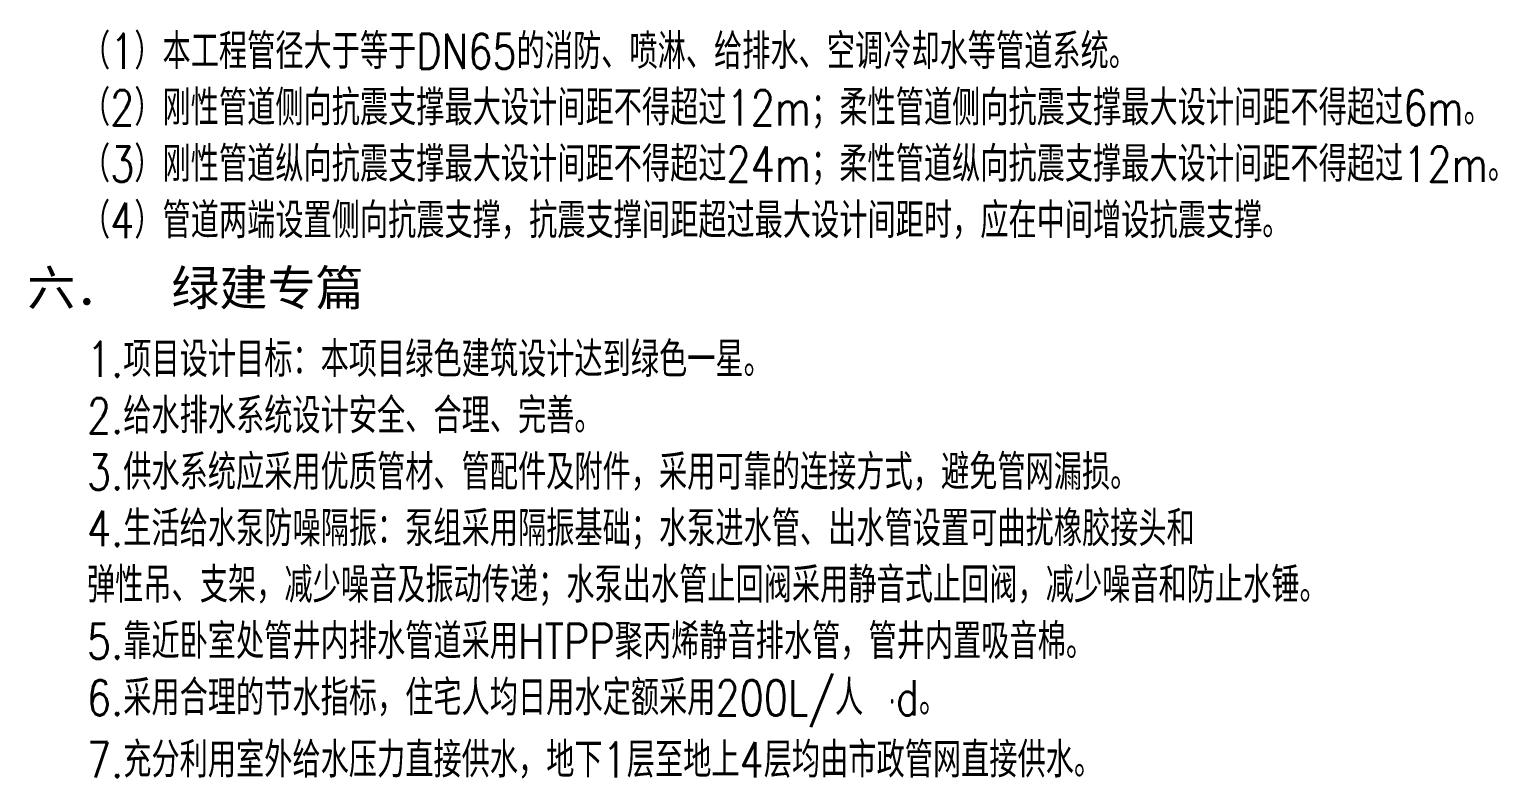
# Model space of a CAD drawing. Extents: x 27938 to 1507990, y 110129 to 923079.
# Drawn here: x 471534 to 492361, y 531005 to 541633 of the extents above; entities that cross this region are included whole.
import ezdxf

# ---------------------------------------------------------------- set-up
doc = ezdxf.new("R2010")
doc.units = 0
doc.header["$LTSCALE"] = 1000
doc.header["$MEASUREMENT"] = 0
doc.layers.add('0s-水标注', color=7, linetype='Continuous')
doc.layers.add('0s_水标注', color=7, linetype='Continuous')
doc.styles.add('HZ', font='txt', dxfattribs={"bigfont": 'hztxt'})

msp = doc.modelspace()

# ---------------------------------------------------------------- texts
at = {"layer": '0s-水标注', "insert": (471503.7, 539049), "char_height": 500, "width": 14500, "attachment_point": 1, "style": 'HZ'}
msp.add_mtext('\\P{\\fSimHei|b0|i0|c134|p2;六．  绿建专篇}', dxfattribs=at)
at = {"layer": '0s_水标注', "style": 'HZ', "width": 0.8}
for s, p in [('（1）本工程管径大于等于DN65的消防、喷淋、给排水、空调冷却水等管道系统。', (472279.8, 541071.3)), ('（2）刚性管道侧向抗震支撑最大设计间距不得超过12m；柔性管道侧向抗震支撑最大设计间距不得超过6m。', (472279.8, 540271.3)), ('（3）刚性管道纵向抗震支撑最大设计间距不得超过24m；柔性管道纵向抗震支撑最大设计间距不得超过12m。', (472279.8, 539471.3)), ('（4）管道两端设置侧向抗震支撑，抗震支撑间距超过最大设计间距时，应在中间增设抗震支撑。', (472279.8, 538671.3))]:
    msp.add_text(s, height=500, dxfattribs=at).set_placement(p)
at = {"layer": '0s_水标注', "color": 7, "style": 'HZ', "width": 0.8}
for s, p in [('1.项目设计目标：本项目绿色建筑设计达到绿色一星。', (472351.1, 536702.1)), ('2.给水排水系统设计安全、合理、完善。', (472351.1, 535902.1)), ('3.供水系统应采用优质管材、管配件及附件，采用可靠的连接方式，避免管网漏损。', (472351.1, 535102.1)), ('4.生活给水泵防噪隔振：泵组采用隔振基础；水泵进水管、出水管设置可曲扰橡胶接头和', (472351.1, 534302.1)), ('弹性吊、支架，减少噪音及振动传递；水泵出水管止回阀采用静音式止回阀，减少噪音和防止水锤。', (472351.1, 533502.1)), ('5.靠近卧室处管井内排水管道采用HTPP聚丙烯静音排水管，管井内置吸音棉。', (472351.1, 532702.1)), ('6.采用合理的节水指标，住宅人均日用水定额采用200L/人 ·d。', (472351.1, 531902.1)), ('7.充分利用室外给水压力直接供水，地下1层至地上4层均由市政管网直接供水。', (472351.1, 531021.1))]:
    msp.add_text(s, height=500, dxfattribs=at).set_placement(p)

doc.saveas('drawing.dxf')
